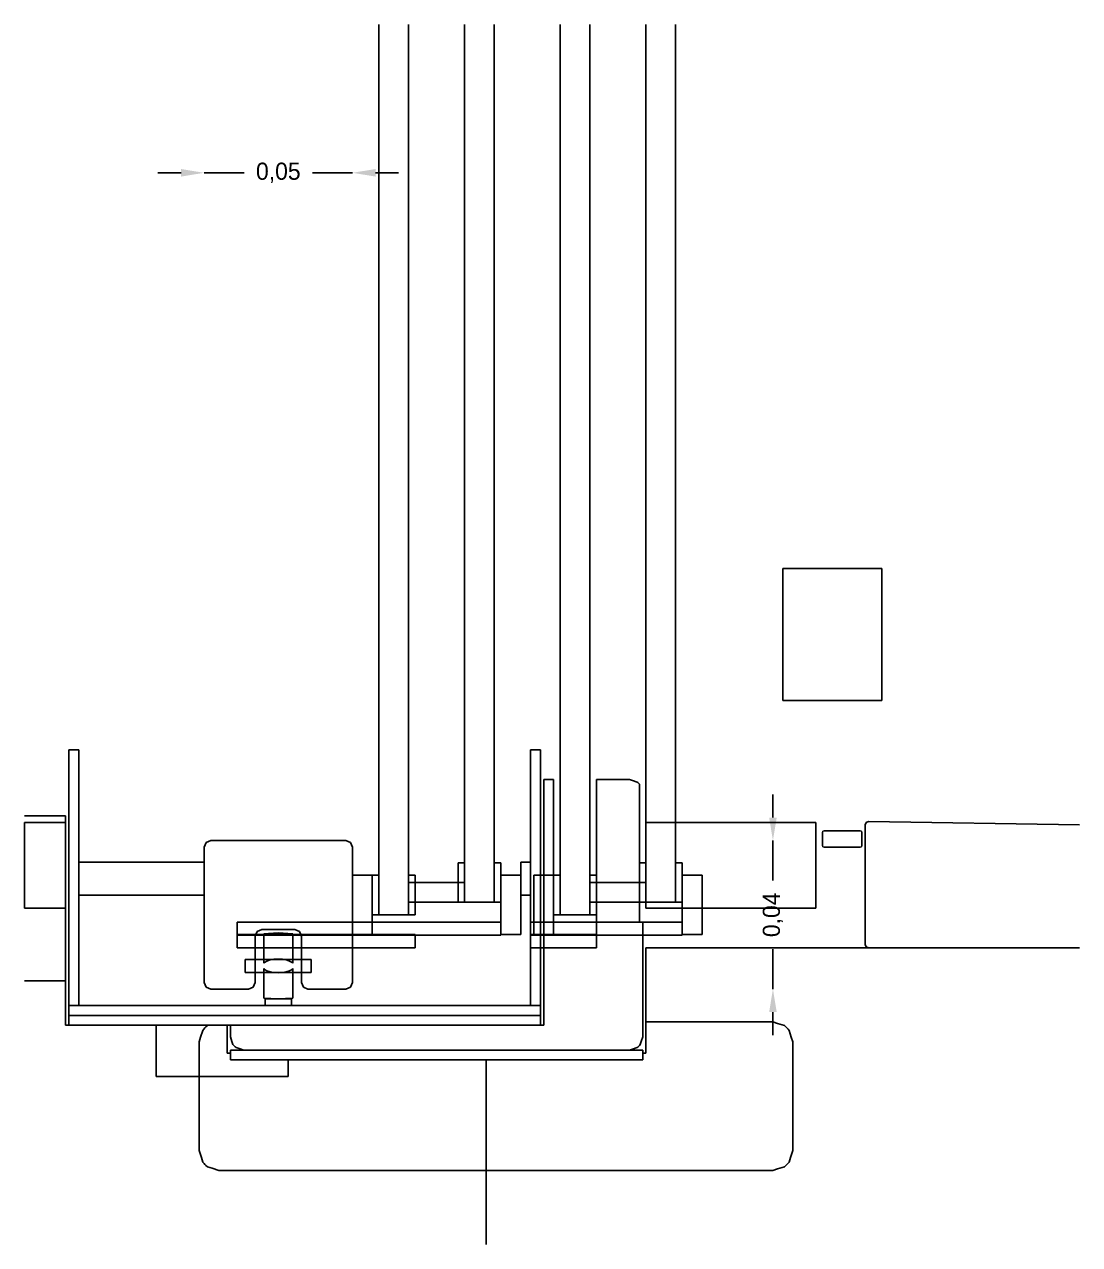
# Model space of a CAD drawing. Header units: metres. Extents: x 0 to 31.2, y 0 to 0.7.
# Drawn here: x 0 to 0.32, y 0 to 0.37 of the extents above; entities that cross this region are included whole.
import ezdxf

# ---------------------------------------------------------------- set-up
doc = ezdxf.new("R2010")
doc.units = ezdxf.units.M
doc.layers.add('COTAS', color=4, linetype='Continuous')
doc.layers.add('G_MEDIDO', color=8, linetype='Continuous')
doc.dimstyles.get("Standard").update_dxf_attribs({"dimtxt": 2.5, "dimasz": 2.5, "dimexe": 1.25, "dimexo": 0.625, "dimtad": 1, "dimcen": 2.5, "dimazin": 3, "dimtfac": 1, "dimtmove": 0, "dimatfit": 3})

# ---------------------------------------------------------------- blocks, each defined once
blk = doc.blocks.new('_CLOSEDFILLED')
at = {"color": 0, "linetype": 'BYBLOCK'}
blk.add_solid([(-1, 0.164), (0, 0), (-1, -0.164)], dxfattribs=at)
blk = doc.blocks.new('*D1')
for p, q in [((0.0475, 0.325), (0.0405, 0.325)), ((0.0545, 0.325), (0.0545, 0.325)), ((0.0545, 0.325), (0.0666, 0.325)), ((0.0874, 0.325), (0.0995, 0.325)), ((0.0995, 0.325), (0.0995, 0.325)), ((0.1065, 0.325), (0.1135, 0.325))]:
    blk.add_line(p, q)
at = {"layer": 'Defpoints'}
for p in [(0.0545, 0.325), (0.0545, 0.325), (0.0995, 0.325)]:
    blk.add_point(p, dxfattribs=at)
at = {"layer": 'COTAS', "xscale": 0.007, "yscale": 0.007}
blk.add_blockref('_CLOSEDFILLED', (0.0545, 0.325), dxfattribs=at)
at = {"layer": 'COTAS', "xscale": 0.007, "yscale": 0.007, "rotation": 180}
blk.add_blockref('_CLOSEDFILLED', (0.0995, 0.325), dxfattribs=at)
at = {"layer": 'COTAS', "insert": (0.077, 0.325), "char_height": 0.0052, "attachment_point": 5}
blk.add_mtext('0,05', dxfattribs=at)
blk = doc.blocks.new('*D2')
for p, q in [((0.227, 0.1295), (0.227, 0.1365)), ((0.227, 0.1225), (0.227, 0.1225)), ((0.227, 0.1104), (0.227, 0.1225)), ((0.227, 0.0775), (0.227, 0.0896)), ((0.227, 0.0775), (0.227, 0.0775)), ((0.227, 0.0705), (0.227, 0.0635))]:
    blk.add_line(p, q)
at = {"layer": 'Defpoints'}
for p in [(0.227, 0.1225), (0.227, 0.0775), (0.227, 0.0775)]:
    blk.add_point(p, dxfattribs=at)
at = {"layer": 'COTAS', "xscale": 0.007, "yscale": 0.007}
for p, rotation in [((0.227, 0.1225), 270), ((0.227, 0.0775), 90)]:
    blk.add_blockref('_CLOSEDFILLED', p, dxfattribs=dict(at, rotation=rotation))
at = {"layer": 'COTAS', "insert": (0.227, 0.1), "char_height": 0.0052, "attachment_point": 5, "rotation": 90}
blk.add_mtext('0,04', dxfattribs=at)

msp = doc.modelspace()

# ---------------------------------------------------------------- linework, layer by layer
at = {"layer": 'G_MEDIDO'}
for p, q in [((0.1075, 0.112), (0.1075, 0.37)), ((0.1165, 0.112), (0.1165, 0.37)), ((0.1335, 0.11581), (0.1335, 0.37)), ((0.1425, 0.11581), (0.1425, 0.37)), ((0.1625, 0.112), (0.1625, 0.37)), ((0.1715, 0.112), (0.1715, 0.37)), ((0.1885, 0.128), (0.1885, 0.37)), ((0.1975, 0.128), (0.1975, 0.37)), ((0.23, 0.18167), (0.23, 0.205)), ((0.23, 0.205), (0.2425, 0.205)), ((0.2425, 0.205), (0.26, 0.205)), ((0.26, 0.18833), (0.26, 0.205)), ((0.26, 0.165), (0.26, 0.18833)), ((0.23, 0.165), (0.23, 0.18167)), ((0.23, 0.165), (0.2475, 0.165)), ((0.2475, 0.165), (0.26, 0.165)), ((0.0135, 0.0725), (0.0135, 0.15)), ((0.0135, 0.15), (0.0165, 0.15)), ((0.0165, 0.116), (0.0165, 0.15)), ((0.1535, 0.116), (0.1535, 0.15)), ((0.1535, 0.15), (0.1565, 0.15)), ((0.1565, 0.112), (0.1565, 0.15)), ((0.1575, 0.141), (0.1605, 0.141)), ((0.1575, 0.112), (0.1575, 0.141)), ((0.1605, 0.112), (0.1605, 0.141)), ((0.1735, 0.141), (0.1835, 0.141)), ((0.1735, 0.112), (0.1735, 0.141)), ((0.1835, 0.141), (0.18444, 0.1407)), ((0.18444, 0.1407), (0.18582, 0.14026)), ((0.18582, 0.14026), (0.18602, 0.14009)), ((0.18602, 0.14009), (0.18633, 0.13983)), ((0.1865, 0.13962), (0.18633, 0.13983)), ((0.1865, 0.11581), (0.1865, 0.13962)), ((0, 0.13), (0.0125, 0.13)), ((0.0125, 0.128), (0.0125, 0.13)), ((0, 0.11283), (0, 0.128)), ((0, 0.128), (0.0125, 0.128)), ((0.0125, 0.102), (0.0125, 0.128)), ((0.1885, 0.11581), (0.1885, 0.128)), ((0.1885, 0.128), (0.1975, 0.128)), ((0.1975, 0.11581), (0.1975, 0.128)), ((0.1975, 0.128), (0.24, 0.128)), ((0.24, 0.11717), (0.24, 0.128)), ((0.255, 0.12727), (0.25529, 0.12798)), ((0.255, 0.091), (0.255, 0.12727)), ((0.25529, 0.12798), (0.256, 0.12826)), ((0.256, 0.12826), (0.32, 0.1273)), ((0.05509, 0.12191), (0.0565, 0.1225)), ((0.0565, 0.1225), (0.0975, 0.1225)), ((0.0975, 0.1225), (0.09892, 0.12191)), ((0.242, 0.125), (0.24215, 0.12535)), ((0.242, 0.121), (0.242, 0.125)), ((0.24215, 0.12535), (0.2425, 0.1255)), ((0.2425, 0.1255), (0.2535, 0.1255)), ((0.2535, 0.1255), (0.25385, 0.12535)), ((0.254, 0.125), (0.25385, 0.12535)), ((0.254, 0.121), (0.254, 0.125)), ((0.0545, 0.1205), (0.05509, 0.12191)), ((0.0545, 0.116), (0.0545, 0.1205)), ((0.0995, 0.1205), (0.09892, 0.12191)), ((0.0995, 0.112), (0.0995, 0.1205)), ((0.24215, 0.12065), (0.242, 0.121)), ((0.24215, 0.12065), (0.2425, 0.1205)), ((0.2425, 0.1205), (0.2535, 0.1205)), ((0.2535, 0.1205), (0.25385, 0.12065)), ((0.25385, 0.12065), (0.254, 0.121)), ((0.0165, 0.106), (0.0165, 0.116)), ((0.0165, 0.116), (0.0545, 0.116)), ((0.0545, 0.106), (0.0545, 0.116)), ((0.1315, 0.10981), (0.1315, 0.11581)), ((0.1315, 0.11581), (0.1335, 0.11581)), ((0.1335, 0.10981), (0.1335, 0.11581)), ((0.1425, 0.10381), (0.1425, 0.11581)), ((0.1425, 0.11581), (0.1445, 0.11581)), ((0.1445, 0.112), (0.1445, 0.11581)), ((0.1505, 0.112), (0.1505, 0.116)), ((0.1505, 0.116), (0.1535, 0.116)), ((0.1535, 0.106), (0.1535, 0.116)), ((0.1865, 0.10981), (0.1865, 0.11581)), ((0.1865, 0.11581), (0.1885, 0.11581)), ((0.1885, 0.10981), (0.1885, 0.11581)), ((0.1975, 0.10381), (0.1975, 0.11581)), ((0.1975, 0.11581), (0.1995, 0.11581)), ((0.1995, 0.112), (0.1995, 0.11581)), ((0.24, 0.102), (0.24, 0.11717)), ((0, 0.102), (0, 0.11283)), ((0.0995, 0.09781), (0.0995, 0.112)), ((0.0995, 0.112), (0.1055, 0.112)), ((0.1055, 0.1), (0.1055, 0.112)), ((0.1055, 0.112), (0.1075, 0.112)), ((0.1075, 0.1), (0.1075, 0.112)), ((0.1165, 0.10981), (0.1165, 0.112)), ((0.1165, 0.112), (0.1185, 0.112)), ((0.1185, 0.10981), (0.1185, 0.112)), ((0.1445, 0.10381), (0.1445, 0.112)), ((0.1445, 0.112), (0.1505, 0.112)), ((0.1505, 0.106), (0.1505, 0.112)), ((0.1545, 0.09781), (0.1545, 0.112)), ((0.1545, 0.112), (0.1565, 0.112)), ((0.1565, 0.09781), (0.1565, 0.112)), ((0.1565, 0.112), (0.1575, 0.112)), ((0.1575, 0.09781), (0.1575, 0.112)), ((0.1575, 0.112), (0.1605, 0.112)), ((0.1605, 0.1), (0.1605, 0.112)), ((0.1605, 0.112), (0.1625, 0.112)), ((0.1625, 0.1), (0.1625, 0.112)), ((0.1715, 0.10981), (0.1715, 0.112)), ((0.1715, 0.112), (0.1735, 0.112)), ((0.1735, 0.10981), (0.1735, 0.112)), ((0.1995, 0.10381), (0.1995, 0.112)), ((0.1995, 0.112), (0.2055, 0.112)), ((0.2055, 0.102), (0.2055, 0.112)), ((0.1165, 0.10381), (0.1165, 0.10981)), ((0.1165, 0.10981), (0.1185, 0.10981)), ((0.1185, 0.10381), (0.1185, 0.10981)), ((0.1185, 0.10981), (0.1315, 0.10981)), ((0.1315, 0.10381), (0.1315, 0.10981)), ((0.1315, 0.10981), (0.1335, 0.10981)), ((0.1335, 0.10381), (0.1335, 0.10981)), ((0.1715, 0.10381), (0.1715, 0.10981)), ((0.1715, 0.10981), (0.1735, 0.10981)), ((0.1735, 0.10381), (0.1735, 0.10981)), ((0.1735, 0.10981), (0.1865, 0.10981)), ((0.1865, 0.10381), (0.1865, 0.10981)), ((0.1865, 0.10981), (0.1885, 0.10981)), ((0.1885, 0.10381), (0.1885, 0.10981)), ((0.0165, 0.0725), (0.0165, 0.106)), ((0.0165, 0.106), (0.0545, 0.106)), ((0.0545, 0.0795), (0.0545, 0.106)), ((0.1165, 0.1), (0.1165, 0.10381)), ((0.1165, 0.10381), (0.1185, 0.10381)), ((0.1185, 0.1), (0.1185, 0.10381)), ((0.1185, 0.10381), (0.1315, 0.10381)), ((0.1315, 0.10381), (0.1335, 0.10381)), ((0.1335, 0.10381), (0.13529, 0.10381)), ((0.13529, 0.10381), (0.1425, 0.10381)), ((0.1425, 0.10381), (0.1445, 0.10381)), ((0.1445, 0.09781), (0.1445, 0.10381)), ((0.1505, 0.094), (0.1505, 0.106)), ((0.1505, 0.106), (0.1535, 0.106)), ((0.1535, 0.09781), (0.1535, 0.106)), ((0.1715, 0.1), (0.1715, 0.10381)), ((0.1715, 0.10381), (0.1735, 0.10381)), ((0.1735, 0.1), (0.1735, 0.10381)), ((0.1735, 0.10381), (0.1865, 0.10381)), ((0.1865, 0.09781), (0.1865, 0.10381)), ((0.1865, 0.10381), (0.1885, 0.10381)), ((0.1885, 0.10381), (0.19029, 0.10381)), ((0.1885, 0.102), (0.1885, 0.10381)), ((0.19029, 0.10381), (0.1975, 0.10381)), ((0.1975, 0.10381), (0.1995, 0.10381)), ((0.1995, 0.102), (0.1995, 0.10381)), ((0, 0.102), (0.0125, 0.102)), ((0.0125, 0.08), (0.0125, 0.102)), ((0.1055, 0.1), (0.1075, 0.1)), ((0.1055, 0.09781), (0.1055, 0.1)), ((0.1075, 0.1), (0.1093, 0.1)), ((0.1093, 0.1), (0.1165, 0.1)), ((0.1165, 0.1), (0.1185, 0.1)), ((0.1605, 0.09781), (0.1605, 0.1)), ((0.1605, 0.1), (0.1625, 0.1)), ((0.1625, 0.1), (0.1643, 0.1)), ((0.1643, 0.1), (0.1715, 0.1)), ((0.1715, 0.1), (0.1735, 0.1)), ((0.1735, 0.09781), (0.1735, 0.1)), ((0.1885, 0.102), (0.1995, 0.102)), ((0.1995, 0.102), (0.2055, 0.102)), ((0.1995, 0.09781), (0.1995, 0.102)), ((0.2055, 0.102), (0.24, 0.102)), ((0.2055, 0.094), (0.2055, 0.102)), ((0.0645, 0.094), (0.0645, 0.09781)), ((0.0645, 0.09781), (0.0995, 0.09781)), ((0.0995, 0.094), (0.0995, 0.09781)), ((0.0995, 0.09781), (0.1055, 0.09781)), ((0.1055, 0.09781), (0.1445, 0.09781)), ((0.1055, 0.094), (0.1055, 0.09781)), ((0.1445, 0.094), (0.1445, 0.09781)), ((0.1535, 0.094), (0.1535, 0.09781)), ((0.1535, 0.09781), (0.1545, 0.09781)), ((0.1545, 0.09781), (0.1565, 0.09781)), ((0.1545, 0.094), (0.1545, 0.09781)), ((0.1565, 0.094), (0.1565, 0.09781)), ((0.1565, 0.09781), (0.1575, 0.09781)), ((0.1575, 0.094), (0.1575, 0.09781)), ((0.1575, 0.09781), (0.1605, 0.09781)), ((0.1605, 0.094), (0.1605, 0.09781)), ((0.1605, 0.09781), (0.1735, 0.09781)), ((0.1735, 0.094), (0.1735, 0.09781)), ((0.1735, 0.09781), (0.1865, 0.09781)), ((0.1865, 0.09781), (0.1875, 0.09781)), ((0.1875, 0.09381), (0.1875, 0.09781)), ((0.1875, 0.09781), (0.1995, 0.09781)), ((0.1995, 0.094), (0.1995, 0.09781)), ((0.0645, 0.09381), (0.0645, 0.094)), ((0.0645, 0.094), (0.07021, 0.094)), ((0.0645, 0.09), (0.0645, 0.09381)), ((0.0645, 0.09381), (0.07013, 0.09381)), ((0.07, 0.0935), (0.07013, 0.09381)), ((0.07, 0.09), (0.07, 0.0935)), ((0.07013, 0.09381), (0.07021, 0.094)), ((0.07013, 0.09381), (0.07257, 0.09381)), ((0.07021, 0.094), (0.07059, 0.09491)), ((0.07021, 0.094), (0.07257, 0.094)), ((0.07059, 0.09491), (0.072, 0.0955)), ((0.072, 0.0955), (0.082, 0.0955)), ((0.07257, 0.09425), (0.077, 0.0945)), ((0.07257, 0.094), (0.07257, 0.09425)), ((0.07257, 0.09381), (0.07257, 0.094)), ((0.07257, 0.094), (0.08144, 0.094)), ((0.07257, 0.09), (0.07257, 0.09381)), ((0.07257, 0.09381), (0.08144, 0.09381)), ((0.077, 0.0945), (0.08144, 0.09425)), ((0.08144, 0.094), (0.08144, 0.09425)), ((0.08144, 0.09381), (0.08144, 0.094)), ((0.08144, 0.094), (0.08379, 0.094)), ((0.08144, 0.09), (0.08144, 0.09381)), ((0.08144, 0.09381), (0.08387, 0.09381)), ((0.082, 0.0955), (0.08342, 0.09491)), ((0.08379, 0.094), (0.08342, 0.09491)), ((0.08387, 0.09381), (0.08379, 0.094)), ((0.08379, 0.094), (0.0995, 0.094)), ((0.084, 0.0935), (0.08387, 0.09381)), ((0.08387, 0.09381), (0.0995, 0.09381)), ((0.084, 0.09), (0.084, 0.0935)), ((0.0995, 0.09381), (0.0995, 0.094)), ((0.0995, 0.094), (0.1055, 0.094)), ((0.0995, 0.09), (0.0995, 0.09381)), ((0.0995, 0.09381), (0.1185, 0.09381)), ((0.1055, 0.094), (0.1185, 0.094)), ((0.1185, 0.09381), (0.1185, 0.094)), ((0.1185, 0.09), (0.1185, 0.09381)), ((0.1185, 0.09381), (0.1445, 0.09381)), ((0.1445, 0.09381), (0.1445, 0.094)), ((0.1445, 0.094), (0.1505, 0.094)), ((0.1535, 0.09381), (0.1535, 0.094)), ((0.1535, 0.094), (0.1545, 0.094)), ((0.1535, 0.09), (0.1535, 0.09381)), ((0.1535, 0.09381), (0.1565, 0.09381)), ((0.1545, 0.094), (0.1565, 0.094)), ((0.1565, 0.09381), (0.1565, 0.094)), ((0.1565, 0.094), (0.1575, 0.094)), ((0.1565, 0.09), (0.1565, 0.09381)), ((0.1565, 0.09381), (0.1575, 0.09381)), ((0.1575, 0.09381), (0.1575, 0.094)), ((0.1575, 0.094), (0.1605, 0.094)), ((0.1575, 0.09), (0.1575, 0.09381)), ((0.1575, 0.09381), (0.1735, 0.09381)), ((0.1605, 0.094), (0.1735, 0.094)), ((0.1735, 0.09381), (0.1735, 0.094)), ((0.1735, 0.09), (0.1735, 0.09381)), ((0.1735, 0.09381), (0.1875, 0.09381)), ((0.1875, 0.09303), (0.1875, 0.09381)), ((0.1875, 0.09381), (0.1995, 0.09381)), ((0.1875, 0.063), (0.1875, 0.09303)), ((0.1995, 0.09381), (0.1995, 0.094)), ((0.1995, 0.094), (0.2055, 0.094)), ((0.0645, 0.09), (0.07, 0.09)), ((0.07, 0.0865), (0.07, 0.09)), ((0.07, 0.09), (0.07257, 0.09)), ((0.07257, 0.0865), (0.07257, 0.09)), ((0.07257, 0.09), (0.08144, 0.09)), ((0.08143, 0.0865), (0.08144, 0.09)), ((0.08144, 0.09), (0.084, 0.09)), ((0.084, 0.0865), (0.084, 0.09)), ((0.084, 0.09), (0.0995, 0.09)), ((0.0995, 0.0795), (0.0995, 0.09)), ((0.0995, 0.09), (0.1185, 0.09)), ((0.1535, 0.0725), (0.1535, 0.09)), ((0.1535, 0.09), (0.1565, 0.09)), ((0.1565, 0.0725), (0.1565, 0.09)), ((0.1565, 0.09), (0.1575, 0.09)), ((0.1575, 0.0665), (0.1575, 0.09)), ((0.1575, 0.09), (0.1735, 0.09)), ((0.1885, 0.09), (0.256, 0.09)), ((0.1885, 0.0675), (0.1885, 0.09)), ((0.25529, 0.09029), (0.255, 0.091)), ((0.25529, 0.09029), (0.256, 0.09)), ((0.256, 0.09), (0.32, 0.09)), ((0.067, 0.0865), (0.07, 0.0865)), ((0.067, 0.0825), (0.067, 0.0865)), ((0.07, 0.0825), (0.07, 0.0865)), ((0.07, 0.0865), (0.07257, 0.0865)), ((0.07257, 0.08532), (0.07257, 0.0865)), ((0.07257, 0.0865), (0.07558, 0.0865)), ((0.07257, 0.08532), (0.07279, 0.08555)), ((0.07279, 0.08555), (0.07356, 0.08599)), ((0.07356, 0.08599), (0.07457, 0.08632)), ((0.07457, 0.08632), (0.07558, 0.0865)), ((0.07558, 0.0865), (0.07574, 0.08653)), ((0.07558, 0.0865), (0.07842, 0.0865)), ((0.07574, 0.08653), (0.077, 0.0866)), ((0.077, 0.0866), (0.07826, 0.08653)), ((0.07826, 0.08653), (0.07842, 0.0865)), ((0.07842, 0.0865), (0.07943, 0.08632)), ((0.07842, 0.0865), (0.08143, 0.0865)), ((0.07943, 0.08632), (0.08044, 0.08599)), ((0.08044, 0.08599), (0.08121, 0.08555)), ((0.08143, 0.08532), (0.08121, 0.08555)), ((0.08143, 0.08532), (0.08143, 0.0865)), ((0.08143, 0.0865), (0.084, 0.0865)), ((0.084, 0.0825), (0.084, 0.0865)), ((0.084, 0.0865), (0.087, 0.0865)), ((0.087, 0.0825), (0.087, 0.0865)), ((0.067, 0.0825), (0.07, 0.0825)), ((0.07, 0.0795), (0.07, 0.0825)), ((0.07, 0.0825), (0.07257, 0.0825)), ((0.07257, 0.0825), (0.07257, 0.08368)), ((0.07279, 0.08345), (0.07257, 0.08368)), ((0.07257, 0.07475), (0.07257, 0.0825)), ((0.07257, 0.0825), (0.07558, 0.0825)), ((0.07279, 0.08345), (0.07356, 0.08302)), ((0.07356, 0.08302), (0.07457, 0.08268)), ((0.07457, 0.08268), (0.07558, 0.0825)), ((0.07558, 0.0825), (0.07574, 0.08247)), ((0.07558, 0.0825), (0.07842, 0.0825)), ((0.07574, 0.08247), (0.077, 0.0824)), ((0.077, 0.0824), (0.07826, 0.08247)), ((0.07826, 0.08247), (0.07842, 0.0825)), ((0.07842, 0.0825), (0.07943, 0.08268)), ((0.07842, 0.0825), (0.08143, 0.0825)), ((0.07943, 0.08268), (0.08044, 0.08302)), ((0.08044, 0.08302), (0.08121, 0.08345)), ((0.08121, 0.08345), (0.08143, 0.08368)), ((0.08143, 0.0825), (0.08143, 0.08368)), ((0.08144, 0.07475), (0.08143, 0.0825)), ((0.08143, 0.0825), (0.084, 0.0825)), ((0.084, 0.0795), (0.084, 0.0825)), ((0.084, 0.0825), (0.087, 0.0825)), ((0, 0.08), (0.0125, 0.08)), ((0.0125, 0.0665), (0.0125, 0.08)), ((0.05509, 0.07809), (0.0545, 0.0795)), ((0.05509, 0.07809), (0.0565, 0.0775)), ((0.068, 0.0775), (0.06942, 0.07809)), ((0.06942, 0.07809), (0.07, 0.0795)), ((0.08459, 0.07809), (0.084, 0.0795)), ((0.08459, 0.07809), (0.086, 0.0775)), ((0.0975, 0.0775), (0.09892, 0.07809)), ((0.09892, 0.07809), (0.0995, 0.0795)), ((0.0565, 0.0775), (0.068, 0.0775)), ((0.07257, 0.07475), (0.077, 0.0745)), ((0.073, 0.0725), (0.073, 0.0745)), ((0.073, 0.0745), (0.077, 0.0745)), ((0.077, 0.0745), (0.08144, 0.07475)), ((0.077, 0.0745), (0.081, 0.0745)), ((0.081, 0.0725), (0.081, 0.0745)), ((0.086, 0.0775), (0.0975, 0.0775)), ((0.0135, 0.0695), (0.0135, 0.0725)), ((0.0135, 0.0725), (0.0165, 0.0725)), ((0.0165, 0.0725), (0.073, 0.0725)), ((0.073, 0.0725), (0.081, 0.0725)), ((0.081, 0.0725), (0.1535, 0.0725)), ((0.1535, 0.0725), (0.1565, 0.0725)), ((0.1565, 0.0695), (0.1565, 0.0725)), ((0.0135, 0.0665), (0.0135, 0.0695)), ((0.0135, 0.0695), (0.1565, 0.0695)), ((0.1565, 0.0665), (0.1565, 0.0695)), ((0.1885, 0.0675), (0.227, 0.0675)), ((0.1885, 0.058), (0.1885, 0.0675)), ((0.227, 0.0675), (0.2284, 0.06705)), ((0.2284, 0.06705), (0.23047, 0.06639)), ((0.0125, 0.0665), (0.0135, 0.0665)), ((0.0135, 0.0665), (0.04, 0.0665)), ((0.04, 0.0665), (0.05586, 0.0665)), ((0.04, 0.06365), (0.04, 0.0665)), ((0.04, 0.051), (0.04, 0.06365)), ((0.05345, 0.0629), (0.05411, 0.06497)), ((0.05411, 0.06497), (0.05437, 0.06528)), ((0.05437, 0.06528), (0.05476, 0.06574)), ((0.05476, 0.06574), (0.05507, 0.066)), ((0.05507, 0.066), (0.05553, 0.06639)), ((0.05553, 0.06639), (0.05586, 0.0665)), ((0.05586, 0.0665), (0.0615, 0.0665)), ((0.0615, 0.058), (0.0615, 0.0665)), ((0.0615, 0.0665), (0.0625, 0.0665)), ((0.0625, 0.063), (0.0625, 0.0665)), ((0.0625, 0.0665), (0.1565, 0.0665)), ((0.06294, 0.06162), (0.0625, 0.063)), ((0.1565, 0.0665), (0.1575, 0.0665)), ((0.18706, 0.06162), (0.1875, 0.063)), ((0.23047, 0.06639), (0.23078, 0.06613)), ((0.23078, 0.06613), (0.23124, 0.06574)), ((0.23163, 0.06528), (0.23124, 0.06574)), ((0.23189, 0.06497), (0.23163, 0.06528)), ((0.23255, 0.0629), (0.23189, 0.06497)), ((0.053, 0.0615), (0.05345, 0.0629)), ((0.053, 0.051), (0.053, 0.0615)), ((0.06324, 0.06068), (0.06294, 0.06162)), ((0.0635, 0.06038), (0.06324, 0.06068)), ((0.06367, 0.06017), (0.0635, 0.06038)), ((0.06367, 0.06017), (0.06388, 0.06)), ((0.06388, 0.06), (0.06418, 0.05974)), ((0.06418, 0.05974), (0.06512, 0.05944)), ((0.06512, 0.05944), (0.0665, 0.059)), ((0.1835, 0.059), (0.18444, 0.0593)), ((0.18444, 0.0593), (0.18582, 0.05974)), ((0.18582, 0.05974), (0.18602, 0.05991)), ((0.18602, 0.05991), (0.18633, 0.06017)), ((0.18633, 0.06017), (0.1865, 0.06038)), ((0.1865, 0.06038), (0.18676, 0.06068)), ((0.18676, 0.06068), (0.18706, 0.06162)), ((0.233, 0.0615), (0.23255, 0.0629)), ((0.233, 0.04178), (0.233, 0.0615)), ((0.0615, 0.058), (0.0625, 0.058)), ((0.0625, 0.058), (0.0625, 0.059)), ((0.0625, 0.059), (0.0665, 0.059)), ((0.0625, 0.056), (0.0625, 0.058)), ((0.0625, 0.056), (0.08, 0.056)), ((0.0665, 0.059), (0.11397, 0.059)), ((0.08, 0.056), (0.14, 0.056)), ((0.08, 0.051), (0.08, 0.056)), ((0.11397, 0.059), (0.1835, 0.059)), ((0.14, 0.03057), (0.14, 0.056)), ((0.14, 0.056), (0.1875, 0.056)), ((0.1835, 0.059), (0.1875, 0.059)), ((0.1875, 0.058), (0.1875, 0.059)), ((0.1875, 0.058), (0.1885, 0.058)), ((0.1875, 0.056), (0.1875, 0.058)), ((0.04, 0.051), (0.05189, 0.051)), ((0.05189, 0.051), (0.053, 0.051)), ((0.053, 0.04178), (0.053, 0.051)), ((0.053, 0.051), (0.08, 0.051)), ((0.053, 0.0285), (0.053, 0.04178)), ((0.233, 0.0285), (0.233, 0.04178)), ((0.14, 0.0225), (0.14, 0.03057)), ((0.05366, 0.02642), (0.053, 0.0285)), ((0.05411, 0.02503), (0.05366, 0.02642)), ((0.23189, 0.02503), (0.23234, 0.02642)), ((0.23234, 0.02642), (0.233, 0.0285)), ((0.0545, 0.02457), (0.05411, 0.02503)), ((0.05476, 0.02426), (0.0545, 0.02457)), ((0.05476, 0.02426), (0.05507, 0.024)), ((0.05507, 0.024), (0.05553, 0.02361)), ((0.05553, 0.02361), (0.05692, 0.02316)), ((0.05692, 0.02316), (0.059, 0.0225)), ((0.059, 0.0225), (0.1266, 0.0225)), ((0.1266, 0.0225), (0.14, 0.0225)), ((0.14, 0), (0.14, 0.0225)), ((0.14, 0.0225), (0.227, 0.0225)), ((0.227, 0.0225), (0.2284, 0.02295)), ((0.2284, 0.02295), (0.23047, 0.02361)), ((0.23047, 0.02361), (0.23078, 0.02387)), ((0.23078, 0.02387), (0.23124, 0.02426)), ((0.23124, 0.02426), (0.2315, 0.02457)), ((0.2315, 0.02457), (0.23189, 0.02503))]:
    msp.add_line(p, q, dxfattribs=at)

# ---------------------------------------------------------------- dimensions: what is measured, and where the dimension line sits
at = {"layer": 'COTAS'}
dim = msp.add_linear_dim(base=(0.0545, 0.325), p1=(0.0545, 0.325), p2=(0.0995, 0.325), dimstyle='Standard', override={"dimtxt": 0.0052, "dimasz": 0.007}, dxfattribs=at)
dim.commit()
dim.dimension.update_dxf_attribs({"geometry": '*D1', "text_midpoint": (0.077, 0.325)})
dim = msp.add_linear_dim(base=(0.227, 0.0775), p1=(0.227, 0.0775), p2=(0.227, 0.1225), angle=90, dimstyle='Standard', override={"dimtxt": 0.0052, "dimasz": 0.007}, dxfattribs=at)
dim.commit()
dim.dimension.update_dxf_attribs({"geometry": '*D2', "text_midpoint": (0.227, 0.1)})

doc.saveas('drawing.dxf')
